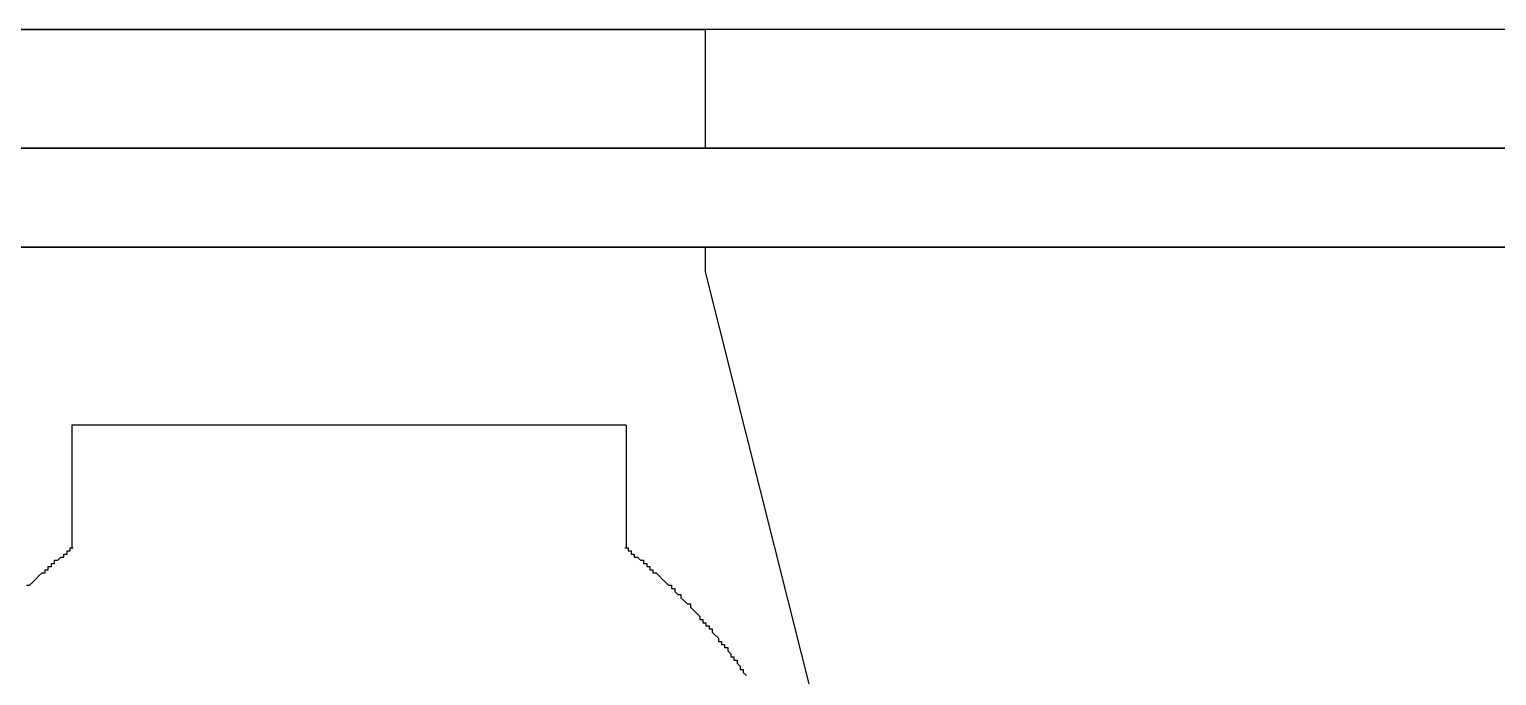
# Model space of a CAD drawing. Header units: inches. Extents: x -233729 to 737493, y -275239 to 196021.
# Drawn here: x 356534 to 357004.8, y -221547.6 to -221340.2 of the extents above; entities that cross this region are included whole.
import ezdxf

# ---------------------------------------------------------------- set-up
doc = ezdxf.new("R2010")
doc.units = ezdxf.units.IN
doc.header["$MEASUREMENT"] = 0
doc.layers.add('_FL_FAC_OFFICES', color=252, linetype='Continuous')
doc.layers.add('_FL_FAC_WALLS', color=252, linetype='Continuous')

# ---------------------------------------------------------------- blocks, each defined once
blk = doc.blocks.new('FL_Building')
at = {"layer": '_FL_FAC_OFFICES', "color": 0}
for p, q in [((2248654.75, -305619.77), (2243079.45, -305619.77)), ((2243422.35, -305619.77), (2243650.95, -305619.77)), ((2243650.95, -305619.77), (2243650.95, -305657.87)), ((2243650.95, -305689.62), (2243650.95, -305697.56)), ((2243650.95, -305697.56), (2243705.08, -305912.5)), ((2243625.55, -305746.77), (2243447.75, -305746.77)), ((2243447.75, -305746.77), (2243447.75, -305786.23)), ((2243625.55, -305746.77), (2243625.55, -305786.23))]:
    blk.add_line(p, q, dxfattribs=at)
for points in [[(2243433.18, -305798.12, 0), (2243434.18, -305798.12, 0), (2243434.18, -305798.12, 0), (2243434.18, -305798.12, 0), (2243435.18, -305797.12, 0), (2243435.18, -305797.12, 0), (2243435.18, -305797.12, 0), (2243435.18, -305797.12, 0), (2243436.18, -305796.12, 0), (2243436.18, -305796.12, 0), (2243436.18, -305796.12, 0), (2243437.18, -305795.12, 0), (2243437.18, -305795.12, 0), (2243437.18, -305795.12, 0), (2243437.18, -305795.12, 0), (2243438.18, -305794.12, 0), (2243438.18, -305794.12, 0), (2243438.18, -305794.12, 0), (2243439.18, -305794.12, 0), (2243439.18, -305793.12, 0), (2243439.18, -305793.12, 0), (2243439.18, -305793.12, 0), (2243440.18, -305793.12, 0), (2243440.18, -305792.12, 0), (2243440.18, -305792.12, 0), (2243441.18, -305792.12, 0), (2243441.18, -305792.12, 0), (2243441.18, -305791.12, 0), (2243442.18, -305791.12, 0), (2243442.18, -305791.12, 0), (2243442.18, -305791.12, 0), (2243442.18, -305790.12, 0), (2243443.18, -305790.12, 0), (2243443.18, -305790.12, 0), (2243443.18, -305790.12, 0), (2243444.18, -305789.12, 0), (2243444.18, -305789.12, 0), (2243444.18, -305789.12, 0), (2243445.18, -305789.12, 0), (2243445.18, -305788.12, 0), (2243445.18, -305788.12, 0), (2243445.18, -305788.12, 0), (2243446.18, -305788.12, 0), (2243446.18, -305787.12, 0), (2243446.18, -305787.12, 0), (2243447.18, -305787.12, 0), (2243447.18, -305787.12, 0), (2243447.18, -305786.12, 0), (2243448.18, -305786.12, 0)], [(2243625.18, -305786.12, 0), (2243626.18, -305786.12, 0), (2243626.18, -305787.12, 0), (2243626.18, -305787.12, 0), (2243627.18, -305787.12, 0), (2243627.18, -305787.12, 0), (2243627.18, -305788.12, 0), (2243628.18, -305788.12, 0), (2243628.18, -305788.12, 0), (2243628.18, -305788.12, 0), (2243628.18, -305789.12, 0), (2243629.18, -305789.12, 0), (2243629.18, -305789.12, 0), (2243629.18, -305789.12, 0), (2243630.18, -305790.12, 0), (2243630.18, -305790.12, 0), (2243630.18, -305790.12, 0), (2243631.18, -305790.12, 0), (2243631.18, -305791.12, 0), (2243631.18, -305791.12, 0), (2243631.18, -305791.12, 0), (2243632.18, -305791.12, 0), (2243632.18, -305792.12, 0), (2243632.18, -305792.12, 0), (2243633.18, -305792.12, 0), (2243633.18, -305792.12, 0), (2243633.18, -305793.12, 0), (2243633.18, -305793.12, 0), (2243634.18, -305793.12, 0), (2243634.18, -305793.12, 0), (2243634.18, -305794.12, 0), (2243635.18, -305794.12, 0), (2243635.18, -305794.12, 0), (2243635.18, -305794.12, 0), (2243636.18, -305795.12, 0), (2243636.18, -305795.12, 0), (2243636.18, -305795.12, 0), (2243636.18, -305795.12, 0), (2243637.18, -305796.12, 0), (2243637.18, -305796.12, 0), (2243637.18, -305796.12, 0), (2243638.18, -305797.12, 0), (2243638.18, -305797.12, 0), (2243638.18, -305797.12, 0), (2243638.18, -305797.12, 0), (2243639.18, -305798.12, 0), (2243639.18, -305798.12, 0), (2243639.18, -305798.12, 0), (2243640.18, -305798.12, 0), (2243640.18, -305799.12, 0), (2243640.18, -305799.12, 0), (2243640.18, -305799.12, 0), (2243641.18, -305799.12, 0), (2243641.18, -305800.12, 0), (2243641.18, -305800.12, 0), (2243641.18, -305800.12, 0), (2243642.18, -305801.12, 0), (2243642.18, -305801.12, 0), (2243642.18, -305801.12, 0), (2243643.18, -305801.12, 0), (2243643.18, -305802.12, 0), (2243643.18, -305802.12, 0), (2243643.18, -305802.12, 0), (2243644.18, -305803.12, 0), (2243644.18, -305803.12, 0), (2243644.18, -305803.12, 0), (2243644.18, -305803.12, 0), (2243645.18, -305804.12, 0), (2243645.18, -305804.12, 0), (2243645.18, -305804.12, 0), (2243646.18, -305804.12, 0), (2243646.18, -305805.12, 0), (2243646.18, -305805.12, 0), (2243646.18, -305805.12, 0), (2243647.18, -305806.12, 0), (2243647.18, -305806.12, 0), (2243647.18, -305806.12, 0), (2243647.18, -305806.12, 0), (2243648.18, -305807.12, 0), (2243648.18, -305807.12, 0), (2243648.18, -305807.12, 0), (2243649.18, -305808.12, 0), (2243649.18, -305808.12, 0), (2243649.18, -305808.12, 0), (2243649.18, -305809.12, 0), (2243650.18, -305809.12, 0), (2243650.18, -305809.12, 0), (2243650.18, -305809.12, 0), (2243650.18, -305810.12, 0), (2243651.18, -305810.12, 0), (2243651.18, -305810.12, 0), (2243651.18, -305811.12, 0), (2243651.18, -305811.12, 0), (2243652.18, -305811.12, 0), (2243652.18, -305811.12, 0), (2243652.18, -305812.12, 0), (2243652.18, -305812.12, 0), (2243653.18, -305812.12, 0), (2243653.18, -305813.12, 0), (2243653.18, -305813.12, 0), (2243653.18, -305813.12, 0), (2243654.18, -305814.12, 0), (2243654.18, -305814.12, 0), (2243654.18, -305814.12, 0), (2243654.18, -305814.12, 0), (2243655.18, -305815.12, 0), (2243655.18, -305815.12, 0), (2243655.18, -305815.12, 0), (2243655.18, -305816.12, 0), (2243656.18, -305816.12, 0), (2243656.18, -305816.12, 0), (2243656.18, -305817.12, 0), (2243656.18, -305817.12, 0), (2243657.18, -305817.12, 0), (2243657.18, -305817.12, 0), (2243657.18, -305818.12, 0), (2243657.18, -305818.12, 0), (2243658.18, -305818.12, 0), (2243658.18, -305819.12, 0), (2243658.18, -305819.12, 0), (2243658.18, -305819.12, 0), (2243659.18, -305820.12, 0), (2243659.18, -305820.12, 0), (2243659.18, -305820.12, 0), (2243659.18, -305821.12, 0), (2243659.18, -305821.12, 0), (2243660.18, -305821.12, 0), (2243660.18, -305822.12, 0), (2243660.18, -305822.12, 0)], [(2243660.18, -305822.12, 0), (2243661.18, -305822.12, 0), (2243661.18, -305823.12, 0), (2243661.18, -305823.12, 0), (2243662.18, -305824.12, 0), (2243662.18, -305824.12, 0), (2243662.18, -305825.12, 0), (2243663.18, -305825.12, 0), (2243663.18, -305826.12, 0), (2243664.18, -305827.12, 0)]]:
    blk.add_polyline3d(points, dxfattribs=at)
for points in [[(2243247.72, -305657.87), (2244130.37, -305657.87), (2244130.37, -305657.87, 3048), (2243247.72, -305657.87, 3048)], [(2243235.02, -305689.62), (2244143.07, -305689.62), (2244143.07, -305689.62, 3048), (2243235.02, -305689.62, 3048)]]:
    blk.add_3dface(points, dxfattribs=at)
blk = doc.blocks.new('A$C667968a6')
at = {"layer": '_FL_FAC_WALLS', "linetype": 'Continuous', "lineweight": -3}
blk.add_blockref('FL_Building', (-2249813.75, 156686.16), dxfattribs=at)

msp = doc.modelspace()

# ---------------------------------------------------------------- block references
msp.add_blockref('A$C667968a6', (362913.6874, -72406.61113, -162219.4368))

doc.saveas('drawing.dxf')
